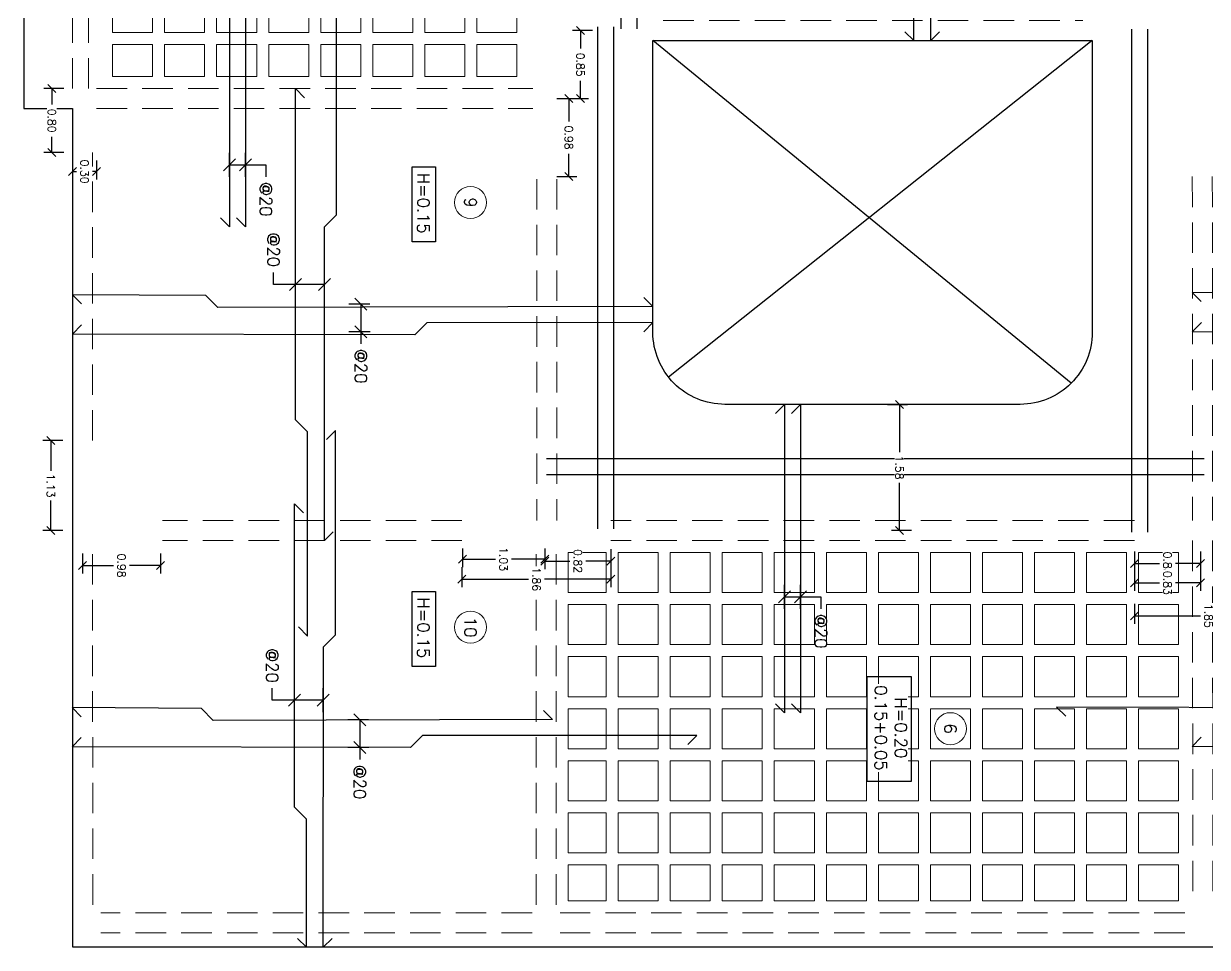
# Model space of a CAD drawing. Header units: metres. Extents: x -44 to 358, y -246 to 48.
# Drawn here: x 14.68 to 29.47, y -211.47 to -199.92 of the extents above; entities that cross this region are included whole.
import ezdxf
from ezdxf.enums import TextEntityAlignment as Align

# ---------------------------------------------------------------- set-up
doc = ezdxf.new("R2010")
doc.units = ezdxf.units.M
doc.header["$LTSCALE"] = 0.3
doc.header["$PDMODE"] = 3
doc.linetypes.add('HIDDEN', pattern=[9.525, 6.35, -3.175])
for name, color, linetype, lineweight in [('0-S-GRID-IDEN', 1, 'Continuous', 9), ('BOVEDILLA', 8, 'Continuous', 5), ('VIGAS', 1, 'HIDDEN', 15)]:
    doc.layers.add(name, color=color, linetype=linetype, lineweight=lineweight)
for name, color, linetype in [('ACERO', 5, 'Continuous'), ('BP', 3, 'Continuous'), ('DIMTEXTO', 4, 'Continuous')]:
    doc.layers.add(name, color=color, linetype=linetype)
doc.styles.add('SMPLEX', font='simplex.shx')
doc.dimstyles.new('DIM-50', dxfattribs={"dimscale": 0.5, "dimtxt": 0.2, "dimasz": 0.2, "dimexe": 0.2, "dimexo": 0.2, "dimgap": 0.1, "dimtad": 0, "dimtih": 1, "dimtoh": 1, "dimzin": 0, "dimdsep": 46, "dimtxsty": 'SMPLEX', "dimblk1": 'OBLIQUE', "dimblk2": 'OBLIQUE', "dimsah": 1, "dimcen": 0.2, "dimclrd": 4, "dimclre": 4, "dimclrt": 4, "dimadec": 0, "dimazin": 0, "dimtfac": 1, "dimtmove": 0, "dimatfit": 3, "dimldrblk": 'OPEN30', "dimfxl": 0.3, "dimfxlon": 1, "dimtfill": 1, "dimtolj": 1, "dimtzin": 0, "dimarcsym": 0})
doc.dimstyles.new('DIM-75', dxfattribs={"dimscale": 0.75, "dimtxt": 0.2, "dimasz": 0.2, "dimexe": 0.2, "dimexo": 0.2, "dimgap": 0.1, "dimtad": 0, "dimtih": 1, "dimtoh": 1, "dimzin": 0, "dimdsep": 46, "dimtxsty": 'SMPLEX', "dimblk1": 'OBLIQUE', "dimblk2": 'OBLIQUE', "dimsah": 1, "dimcen": 0.2, "dimclrd": 4, "dimclre": 4, "dimclrt": 4, "dimadec": 0, "dimazin": 0, "dimtfac": 1, "dimtmove": 0, "dimatfit": 3, "dimldrblk": 'OBLIQUE', "dimfxl": 0.2, "dimfxlon": 1, "dimtfill": 1, "dimtolj": 1, "dimtzin": 0, "dimarcsym": 0})

# ---------------------------------------------------------------- blocks, each defined once
blk = doc.blocks.new('_OBLIQUE')
at = {"color": 0, "linetype": 'ByBlock'}
blk.add_line((-0.5, -0.5), (0.5, 0.5), dxfattribs=at)
blk = doc.blocks.new('*D1383')
at = {"layer": 'DEFPOINTS', "color": 0, "transparency": 16777216}
for p in [(33.768, 9.993), (33.235, 9.793), (33.768, 9.793)]:
    blk.add_point(p, dxfattribs=at)
at = {"layer": 'DIMTEXTO', "color": 4, "lineweight": -2, "transparency": 16777216}
for p, q in [((33.235, 9.993), (33.235, 10.25)), ((33.235, 10.25), (33.385, 10.25)), ((33.385, 9.993), (33.085, 9.993)), ((33.235, 9.793), (33.235, 9.993)), ((33.385, 9.793), (33.085, 9.793))]:
    blk.add_line(p, q, dxfattribs=at)
at = {"layer": 'DIMTEXTO', "color": 4, "lineweight": -2, "transparency": 16777216, "xscale": 0.15, "yscale": 0.15, "zscale": 0.15}
for p, rotation in [((33.235, 9.993), 90), ((33.235, 9.793), 270)]:
    blk.add_blockref('_OBLIQUE', p, dxfattribs=dict(at, rotation=rotation))
at = {"layer": 'DIMTEXTO', "color": 4, "transparency": 16777216, "insert": (33.667, 10.25), "char_height": 0.15, "attachment_point": 5, "style": 'SMPLEX', "bg_fill": 3, "box_fill_scale": 1.1, "bg_fill_color": 256, "bg_fill_true_color": 13158600, "bg_fill_transparency": 0}
blk.add_mtext('\\A1;@20', dxfattribs=at)
blk = doc.blocks.new('*U1307')
at = {"layer": 'BOVEDILLA'}
blk.add_lwpolyline([(-0.25, -0.25), (0.25, -0.25), (0.25, 0.25), (-0.25, 0.25)], close=True, dxfattribs=at)
blk = doc.blocks.new('*U1308')
at = {"layer": 'BOVEDILLA', "color": 0, "linetype": 'ByBlock', "lineweight": -2, "transparency": 16777216}
for p in [(0, 0), (0.65, 0), (1.3, 0), (1.95, 0), (2.6, 0), (3.25, 0), (3.9, 0), (4.55, 0), (5.2, 0), (5.85, 0), (0, -0.65), (0.65, -0.65), (1.3, -0.65), (1.95, -0.65), (2.6, -0.65), (3.25, -0.65), (3.9, -0.65), (4.55, -0.65), (5.2, -0.65), (5.85, -0.65), (0, -1.3), (0.65, -1.3), (1.3, -1.3), (1.95, -1.3), (2.6, -1.3), (3.25, -1.3), (3.9, -1.3), (4.55, -1.3), (5.2, -1.3), (5.85, -1.3), (0, -1.95), (0.65, -1.95), (1.3, -1.95), (1.95, -1.95), (2.6, -1.95), (3.25, -1.95), (3.9, -1.95), (4.55, -1.95), (5.2, -1.95), (5.85, -1.95), (0, -2.6), (0.65, -2.6), (1.3, -2.6), (1.95, -2.6), (2.6, -2.6), (3.25, -2.6), (3.9, -2.6), (4.55, -2.6), (5.2, -2.6), (5.85, -2.6), (0, -3.25), (0.65, -3.25), (1.3, -3.25), (1.95, -3.25), (2.6, -3.25), (3.25, -3.25), (3.9, -3.25), (4.55, -3.25), (5.2, -3.25), (5.85, -3.25), (0, -3.9), (0.65, -3.9), (1.3, -3.9), (1.95, -3.9), (2.6, -3.9), (3.25, -3.9), (3.9, -3.9), (4.55, -3.9), (5.2, -3.9), (5.85, -3.9), (0, -4.55), (0.65, -4.55), (1.3, -4.55), (1.95, -4.55), (2.6, -4.55), (3.25, -4.55), (3.9, -4.55), (4.55, -4.55), (5.2, -4.55), (5.85, -4.55)]:
    blk.add_blockref('*U1307', p, dxfattribs=at)
blk = doc.blocks.new('*U1309')
at = {"layer": 'BOVEDILLA'}
blk.add_lwpolyline([(-0.2, 0.25), (0.2, 0.25), (0.2, -0.25), (-0.2, -0.25)], close=True, dxfattribs=at)
blk = doc.blocks.new('*U1310')
at = {"layer": 'ACERO', "color": 0, "linetype": 'ByBlock', "lineweight": -2, "transparency": 16777216}
for p in [(0, 0), (0, -0.65), (0, -1.3), (0, -1.95), (0, -2.6), (0, -3.25), (0, -3.9), (0, -4.55)]:
    blk.add_blockref('*U1309', p, dxfattribs=at)
blk = doc.blocks.new('*U1305')
at = {"layer": 'BOVEDILLA'}
blk.add_lwpolyline([(-0.25, -0.25), (0.25, -0.25), (0.25, 0.25), (-0.25, 0.25)], close=True, dxfattribs=at)
blk = doc.blocks.new('*U1306')
at = {"layer": 'BOVEDILLA', "color": 0, "linetype": 'ByBlock', "lineweight": -2, "transparency": 16777216}
for p in [(0, 0), (0.65, 0), (1.3, 0), (1.95, 0), (2.6, 0), (3.25, 0), (0, -0.65), (0.65, -0.65), (1.3, -0.65), (1.95, -0.65), (2.6, -0.65), (3.25, -0.65), (0, -1.3), (0.65, -1.3), (1.3, -1.3), (1.95, -1.3), (2.6, -1.3), (3.25, -1.3), (0, -1.95), (0.65, -1.95), (1.3, -1.95), (1.95, -1.95), (2.6, -1.95), (3.25, -1.95), (0, -2.6), (0.65, -2.6), (1.3, -2.6), (1.95, -2.6), (2.6, -2.6), (3.25, -2.6), (0, -3.25), (0.65, -3.25), (1.3, -3.25), (1.95, -3.25), (2.6, -3.25), (3.25, -3.25), (0, -3.9), (0.65, -3.9), (1.3, -3.9), (1.95, -3.9), (2.6, -3.9), (3.25, -3.9), (0, -4.55), (0.65, -4.55), (1.3, -4.55), (1.95, -4.55), (2.6, -4.55), (3.25, -4.55), (0, -5.2), (0.65, -5.2), (1.3, -5.2), (1.95, -5.2), (2.6, -5.2), (3.25, -5.2), (0, -5.85), (0.65, -5.85), (1.3, -5.85), (1.95, -5.85), (2.6, -5.85), (3.25, -5.85), (0, -6.5), (0.65, -6.5), (1.3, -6.5), (1.95, -6.5), (2.6, -6.5), (3.25, -6.5)]:
    blk.add_blockref('*U1305', p, dxfattribs=at)
blk = doc.blocks.new('*U1313')
at = {"layer": 'BOVEDILLA'}
blk.add_lwpolyline([(-0.225, 0.25), (0.225, 0.25), (0.225, -0.25), (-0.225, -0.25)], close=True, dxfattribs=at)
blk = doc.blocks.new('*U1314')
at = {"layer": 'BOVEDILLA', "color": 0, "linetype": 'ByBlock', "lineweight": -2, "transparency": 16777216}
for p in [(0, 0), (0, -0.65), (0, -1.3), (0, -1.95), (0, -2.6), (0, -3.25), (0, -3.9), (0, -4.55), (0, -5.2), (0, -5.85), (0, -6.5)]:
    blk.add_blockref('*U1313', p, dxfattribs=at)
blk = doc.blocks.new('*U1315')
at = {"layer": 'BOVEDILLA'}
blk.add_lwpolyline([(-0.25, 0.238), (0.25, 0.238), (0.25, -0.238), (-0.25, -0.238)], close=True, dxfattribs=at)
blk = doc.blocks.new('*U1316')
at = {"layer": 'BOVEDILLA', "color": 0, "linetype": 'ByBlock', "lineweight": -2, "transparency": 16777216}
for p in [(0, 0), (0.65, 0), (1.3, 0), (1.95, 0), (2.6, 0), (3.25, 0)]:
    blk.add_blockref('*U1315', p, dxfattribs=at)
blk = doc.blocks.new('*D1328')
at = {"layer": 'DEFPOINTS', "color": 0, "transparency": 16777216}
for p in [(28.368, 3.059), (27.835, 2.859), (28.368, 2.859)]:
    blk.add_point(p, dxfattribs=at)
at = {"layer": 'DIMTEXTO', "color": 4, "lineweight": -2, "transparency": 16777216}
for p, q in [((27.835, 3.059), (27.835, 3.316)), ((27.835, 3.316), (27.985, 3.316)), ((27.985, 3.059), (27.685, 3.059)), ((27.835, 2.859), (27.835, 3.059)), ((27.985, 2.859), (27.685, 2.859))]:
    blk.add_line(p, q, dxfattribs=at)
at = {"layer": 'DIMTEXTO', "color": 4, "lineweight": -2, "transparency": 16777216, "xscale": 0.15, "yscale": 0.15, "zscale": 0.15}
for p, rotation in [((27.835, 3.059), 90), ((27.835, 2.859), 270)]:
    blk.add_blockref('_OBLIQUE', p, dxfattribs=dict(at, rotation=rotation))
at = {"layer": 'DIMTEXTO', "color": 4, "transparency": 16777216, "insert": (28.267, 3.316), "char_height": 0.15, "attachment_point": 5, "style": 'SMPLEX', "bg_fill": 3, "box_fill_scale": 1.1, "bg_fill_color": 256, "bg_fill_true_color": 13158600, "bg_fill_transparency": 0}
blk.add_mtext('\\A1;@20', dxfattribs=at)
blk = doc.blocks.new('*D1339')
at = {"layer": 'DEFPOINTS', "color": 0, "transparency": 16777216}
for p in [(35.959, 4.032), (34.528, 3.671), (35.959, 3.671)]:
    blk.add_point(p, dxfattribs=at)
at = {"layer": 'DIMTEXTO', "color": 4, "lineweight": -2, "transparency": 16777216}
for p, q in [((34.678, 4.032), (34.378, 4.032)), ((34.528, 4.032), (34.528, 3.671)), ((34.678, 3.671), (34.378, 3.671)), ((34.528, 3.671), (34.528, 3.394)), ((34.528, 3.394), (34.378, 3.394))]:
    blk.add_line(p, q, dxfattribs=at)
at = {"layer": 'DIMTEXTO', "color": 4, "lineweight": -2, "transparency": 16777216, "xscale": 0.15, "yscale": 0.15, "zscale": 0.15}
for p, rotation in [((34.528, 4.032), 90), ((34.528, 3.671), 270)]:
    blk.add_blockref('_OBLIQUE', p, dxfattribs=dict(at, rotation=rotation))
at = {"layer": 'DIMTEXTO', "color": 4, "transparency": 16777216, "insert": (34.095, 3.394), "char_height": 0.15, "attachment_point": 5, "style": 'SMPLEX', "bg_fill": 3, "box_fill_scale": 1.1, "bg_fill_color": 256, "bg_fill_true_color": 13158600, "bg_fill_transparency": 0}
blk.add_mtext('\\A1;@20', dxfattribs=at)
blk = doc.blocks.new('*D1340')
at = {"layer": 'DEFPOINTS', "color": 0, "transparency": 16777216}
for p in [(34.774, 4.748), (35.119, 4.753), (34.774, 4.487)]:
    blk.add_point(p, dxfattribs=at)
at = {"layer": 'DIMTEXTO', "color": 4, "lineweight": -2, "transparency": 16777216}
for p, q in [((34.774, 4.598), (34.774, 4.337)), ((35.119, 4.603), (35.119, 4.337)), ((34.774, 4.487), (35.119, 4.487)), ((35.119, 4.487), (35.269, 4.487))]:
    blk.add_line(p, q, dxfattribs=at)
at = {"layer": 'DIMTEXTO', "color": 4, "lineweight": -2, "transparency": 16777216, "xscale": 0.15, "yscale": 0.15, "zscale": 0.15, "rotation": 180}
blk.add_blockref('_OBLIQUE', (34.774, 4.487), dxfattribs=at)
at = {"layer": 'DIMTEXTO', "color": 4, "lineweight": -2, "transparency": 16777216, "xscale": 0.15, "yscale": 0.15, "zscale": 0.15}
blk.add_blockref('_OBLIQUE', (35.119, 4.487), dxfattribs=at)
at = {"layer": 'DIMTEXTO', "color": 4, "transparency": 16777216, "insert": (35.551, 4.487), "char_height": 0.15, "attachment_point": 5, "style": 'SMPLEX', "bg_fill": 3, "box_fill_scale": 1.1, "bg_fill_color": 256, "bg_fill_true_color": 13158600, "bg_fill_transparency": 0}
blk.add_mtext('\\A1;@20', dxfattribs=at)
blk = doc.blocks.new('*D1341')
at = {"layer": 'DEFPOINTS', "color": 0, "transparency": 16777216}
for p in [(30.762, 4.048), (29.33, 3.687), (30.762, 3.687)]:
    blk.add_point(p, dxfattribs=at)
at = {"layer": 'DIMTEXTO', "color": 4, "lineweight": -2, "transparency": 16777216}
for p, q in [((29.48, 4.048), (29.18, 4.048)), ((29.33, 4.048), (29.33, 3.687)), ((29.48, 3.687), (29.18, 3.687)), ((29.33, 3.687), (29.33, 3.41)), ((29.33, 3.41), (29.18, 3.41))]:
    blk.add_line(p, q, dxfattribs=at)
at = {"layer": 'DIMTEXTO', "color": 4, "lineweight": -2, "transparency": 16777216, "xscale": 0.15, "yscale": 0.15, "zscale": 0.15}
for p, rotation in [((29.33, 4.048), 90), ((29.33, 3.687), 270)]:
    blk.add_blockref('_OBLIQUE', p, dxfattribs=dict(at, rotation=rotation))
at = {"layer": 'DIMTEXTO', "color": 4, "transparency": 16777216, "insert": (28.898, 3.41), "char_height": 0.15, "attachment_point": 5, "style": 'SMPLEX', "bg_fill": 3, "box_fill_scale": 1.1, "bg_fill_color": 256, "bg_fill_true_color": 13158600, "bg_fill_transparency": 0}
blk.add_mtext('\\A1;@20', dxfattribs=at)
blk = doc.blocks.new('*D1342')
at = {"layer": 'DEFPOINTS', "color": 0, "transparency": 16777216}
for p in [(29.577, 4.764), (29.922, 4.768), (29.577, 4.503)]:
    blk.add_point(p, dxfattribs=at)
at = {"layer": 'DIMTEXTO', "color": 4, "lineweight": -2, "transparency": 16777216}
for p, q in [((29.577, 4.614), (29.577, 4.353)), ((29.922, 4.618), (29.922, 4.353)), ((29.577, 4.503), (29.922, 4.503)), ((29.922, 4.503), (30.072, 4.503))]:
    blk.add_line(p, q, dxfattribs=at)
at = {"layer": 'DIMTEXTO', "color": 4, "lineweight": -2, "transparency": 16777216, "xscale": 0.15, "yscale": 0.15, "zscale": 0.15, "rotation": 180}
blk.add_blockref('_OBLIQUE', (29.577, 4.503), dxfattribs=at)
at = {"layer": 'DIMTEXTO', "color": 4, "lineweight": -2, "transparency": 16777216, "xscale": 0.15, "yscale": 0.15, "zscale": 0.15}
blk.add_blockref('_OBLIQUE', (29.922, 4.503), dxfattribs=at)
at = {"layer": 'DIMTEXTO', "color": 4, "transparency": 16777216, "insert": (30.354, 4.503), "char_height": 0.15, "attachment_point": 5, "style": 'SMPLEX', "bg_fill": 3, "box_fill_scale": 1.1, "bg_fill_color": 256, "bg_fill_true_color": 13158600, "bg_fill_transparency": 0}
blk.add_mtext('\\A1;@20', dxfattribs=at)
blk = doc.blocks.new('*D1353')
at = {"layer": 'DEFPOINTS', "color": 0, "ltscale": 0.2, "transparency": 16777216}
for p in [(27.984, 15.589), (27.984, 14.889), (26.159, 13.509)]:
    blk.add_point(p, dxfattribs=at)
at = {"layer": 'DIMTEXTO', "color": 4, "lineweight": -2, "ltscale": 0.2, "transparency": 16777216}
for p, q in [((26.159, 15.439), (26.159, 15.689)), ((27.984, 15.439), (27.984, 15.689)), ((26.159, 15.589), (26.879, 15.589)), ((27.984, 15.589), (27.264, 15.589))]:
    blk.add_line(p, q, dxfattribs=at)
at = {"layer": 'DIMTEXTO', "color": 4, "lineweight": -2, "ltscale": 0.2, "transparency": 16777216, "xscale": 0.1, "yscale": 0.1, "zscale": 0.1, "rotation": 180}
blk.add_blockref('_OBLIQUE', (26.159, 15.589), dxfattribs=at)
at = {"layer": 'DIMTEXTO', "color": 4, "lineweight": -2, "ltscale": 0.2, "transparency": 16777216, "xscale": 0.1, "yscale": 0.1, "zscale": 0.1}
blk.add_blockref('_OBLIQUE', (27.984, 15.589), dxfattribs=at)
at = {"layer": 'DIMTEXTO', "color": 4, "ltscale": 0.2, "transparency": 16777216, "insert": (27.072, 15.589), "char_height": 0.1, "attachment_point": 5, "style": 'SMPLEX', "bg_fill": 3, "box_fill_scale": 1.1, "bg_fill_color": 256, "bg_fill_true_color": 13158600, "bg_fill_transparency": 0}
blk.add_mtext('\\A1;1.83', dxfattribs=at)
blk = doc.blocks.new('_Open30')
at = {"color": 0, "lineweight": -2}
for p, q in [((-1, 0.27), (0, 0)), ((0, 0), (-1, -0.27)), ((0, 0), (-1, 0))]:
    blk.add_line(p, q, dxfattribs=at)
blk = doc.blocks.new('*D1393')
at = {"layer": 'DEFPOINTS', "color": 0, "ltscale": 0.2, "transparency": 16777216}
for p in [(1.34, 14.993), (32.534, 14.165), (32.821, 14.165)]:
    blk.add_point(p, dxfattribs=at)
at = {"layer": 'DIMTEXTO', "color": 4, "lineweight": -2, "ltscale": 0.2, "transparency": 16777216}
for p, q in [((32.671, 14.993), (32.921, 14.993)), ((32.821, 14.993), (32.821, 14.679)), ((32.821, 14.165), (32.821, 14.479)), ((32.671, 14.165), (32.921, 14.165))]:
    blk.add_line(p, q, dxfattribs=at)
at = {"layer": 'DIMTEXTO', "color": 4, "lineweight": -2, "ltscale": 0.2, "transparency": 16777216, "xscale": 0.1, "yscale": 0.1, "zscale": 0.1}
for p, rotation in [((32.821, 14.993), 90), ((32.821, 14.165), 270)]:
    blk.add_blockref('_OBLIQUE', p, dxfattribs=dict(at, rotation=rotation))
at = {"layer": 'DIMTEXTO', "color": 4, "ltscale": 0.2, "transparency": 16777216, "insert": (32.821, 14.579), "char_height": 0.1, "attachment_point": 5, "style": 'SMPLEX', "bg_fill": 3, "box_fill_scale": 1.1, "bg_fill_color": 256, "bg_fill_true_color": 13158600, "bg_fill_transparency": 0}
blk.add_mtext('\\A1;0.83', dxfattribs=at)
blk = doc.blocks.new('*D1355')
at = {"layer": 'DEFPOINTS', "color": 0, "ltscale": 0.2, "transparency": 16777216}
for p in [(32.703, 14.993), (32.534, 14.165), (33.062, 14.165)]:
    blk.add_point(p, dxfattribs=at)
at = {"layer": 'DIMTEXTO', "color": 4, "lineweight": -2, "ltscale": 0.2, "transparency": 16777216}
for p, q in [((32.912, 14.993), (33.162, 14.993)), ((33.062, 14.993), (33.062, 14.679)), ((33.062, 14.165), (33.062, 14.479)), ((32.912, 14.165), (33.162, 14.165))]:
    blk.add_line(p, q, dxfattribs=at)
at = {"layer": 'DIMTEXTO', "color": 4, "lineweight": -2, "ltscale": 0.2, "transparency": 16777216, "xscale": 0.1, "yscale": 0.1, "zscale": 0.1}
for p, rotation in [((33.062, 14.993), 90), ((33.062, 14.165), 270)]:
    blk.add_blockref('_OBLIQUE', p, dxfattribs=dict(at, rotation=rotation))
at = {"layer": 'DIMTEXTO', "color": 4, "ltscale": 0.2, "transparency": 16777216, "insert": (33.062, 14.579), "char_height": 0.1, "attachment_point": 5, "style": 'SMPLEX', "bg_fill": 3, "box_fill_scale": 1.1, "bg_fill_color": 256, "bg_fill_true_color": 13158600, "bg_fill_transparency": 0}
blk.add_mtext('\\A1;0.83', dxfattribs=at)
blk = doc.blocks.new('*D1356')
at = {"layer": 'DEFPOINTS', "color": 0, "ltscale": 0.2, "transparency": 16777216}
for p in [(32.534, 16.019), (33.473, 16.019), (32.534, 14.165)]:
    blk.add_point(p, dxfattribs=at)
at = {"layer": 'DIMTEXTO', "color": 4, "lineweight": -2, "ltscale": 0.2, "transparency": 16777216}
for p, q in [((33.323, 16.019), (33.573, 16.019)), ((33.473, 16.019), (33.473, 15.192)), ((33.473, 14.165), (33.473, 14.992)), ((33.323, 14.165), (33.573, 14.165))]:
    blk.add_line(p, q, dxfattribs=at)
at = {"layer": 'DIMTEXTO', "color": 4, "lineweight": -2, "ltscale": 0.2, "transparency": 16777216, "xscale": 0.1, "yscale": 0.1, "zscale": 0.1}
for p, rotation in [((33.473, 16.019), 89.99999999999999), ((33.473, 14.165), 270)]:
    blk.add_blockref('_OBLIQUE', p, dxfattribs=dict(at, rotation=rotation))
at = {"layer": 'DIMTEXTO', "color": 4, "ltscale": 0.2, "transparency": 16777216, "insert": (33.473, 15.092), "char_height": 0.1, "attachment_point": 5, "style": 'SMPLEX', "bg_fill": 3, "box_fill_scale": 1.1, "bg_fill_color": 256, "bg_fill_true_color": 13158600, "bg_fill_transparency": 0}
blk.add_mtext('\\A1;1.85', dxfattribs=at)
blk = doc.blocks.new('*D1395')
at = {"layer": 'DEFPOINTS', "color": 0, "ltscale": 0.2, "transparency": 16777216}
for p in [(32.534, 7.625), (33.015, 7.625), (32.534, 5.765)]:
    blk.add_point(p, dxfattribs=at)
at = {"layer": 'DIMTEXTO', "color": 4, "lineweight": -2, "ltscale": 0.2, "transparency": 16777216}
for p, q in [((32.865, 7.625), (33.115, 7.625)), ((33.015, 7.625), (33.015, 6.795)), ((33.015, 5.765), (33.015, 6.595)), ((32.865, 5.765), (33.115, 5.765))]:
    blk.add_line(p, q, dxfattribs=at)
at = {"layer": 'DIMTEXTO', "color": 4, "lineweight": -2, "ltscale": 0.2, "transparency": 16777216, "xscale": 0.1, "yscale": 0.1, "zscale": 0.1}
for p, rotation in [((33.015, 7.625), 89.99999999999999), ((33.015, 5.765), 270)]:
    blk.add_blockref('_OBLIQUE', p, dxfattribs=dict(at, rotation=rotation))
at = {"layer": 'DIMTEXTO', "color": 4, "ltscale": 0.2, "transparency": 16777216, "insert": (33.015, 6.695), "char_height": 0.1, "attachment_point": 5, "style": 'SMPLEX', "bg_fill": 3, "box_fill_scale": 1.1, "bg_fill_color": 256, "bg_fill_true_color": 13158600, "bg_fill_transparency": 0}
blk.add_mtext('\\A1;1.86', dxfattribs=at)
blk = doc.blocks.new('*D1359')
at = {"layer": 'DEFPOINTS', "color": 0, "ltscale": 0.2, "transparency": 16777216}
for p in [(32.534, 7.625), (32.534, 6.8), (32.789, 6.8)]:
    blk.add_point(p, dxfattribs=at)
at = {"layer": 'DIMTEXTO', "color": 4, "lineweight": -2, "ltscale": 0.2, "transparency": 16777216}
for p, q in [((32.639, 7.625), (32.889, 7.625)), ((32.789, 7.625), (32.789, 7.312)), ((32.789, 6.8), (32.789, 7.112)), ((32.639, 6.8), (32.889, 6.8))]:
    blk.add_line(p, q, dxfattribs=at)
at = {"layer": 'DIMTEXTO', "color": 4, "lineweight": -2, "ltscale": 0.2, "transparency": 16777216, "xscale": 0.1, "yscale": 0.1, "zscale": 0.1}
for p, rotation in [((32.789, 7.625), 90), ((32.789, 6.8), 270)]:
    blk.add_blockref('_OBLIQUE', p, dxfattribs=dict(at, rotation=rotation))
at = {"layer": 'DIMTEXTO', "color": 4, "ltscale": 0.2, "transparency": 16777216, "insert": (32.789, 7.212), "char_height": 0.1, "attachment_point": 5, "style": 'SMPLEX', "bg_fill": 3, "box_fill_scale": 1.1, "bg_fill_color": 256, "bg_fill_true_color": 13158600, "bg_fill_transparency": 0}
blk.add_mtext('\\A1;0.82', dxfattribs=at)
blk = doc.blocks.new('*D1360')
at = {"layer": 'DEFPOINTS', "color": 0, "ltscale": 0.2, "transparency": 16777216}
for p in [(32.534, 6.8), (32.534, 5.77), (32.764, 5.77)]:
    blk.add_point(p, dxfattribs=at)
at = {"layer": 'DIMTEXTO', "color": 4, "lineweight": -2, "ltscale": 0.2, "transparency": 16777216}
for p, q in [((32.634, 6.8), (32.864, 6.8)), ((32.764, 6.8), (32.764, 6.385)), ((32.764, 5.77), (32.764, 6.185)), ((32.634, 5.77), (32.864, 5.77))]:
    blk.add_line(p, q, dxfattribs=at)
at = {"layer": 'DIMTEXTO', "color": 4, "lineweight": -2, "ltscale": 0.2, "transparency": 16777216, "xscale": 0.1, "yscale": 0.1, "zscale": 0.1}
for p, rotation in [((32.764, 6.8), 90), ((32.764, 5.77), 270)]:
    blk.add_blockref('_OBLIQUE', p, dxfattribs=dict(at, rotation=rotation))
at = {"layer": 'DIMTEXTO', "color": 4, "ltscale": 0.2, "transparency": 16777216, "insert": (32.764, 6.285), "char_height": 0.1, "attachment_point": 5, "style": 'SMPLEX', "bg_fill": 3, "box_fill_scale": 1.1, "bg_fill_color": 256, "bg_fill_true_color": 13158600, "bg_fill_transparency": 0}
blk.add_mtext('\\A1;1.03', dxfattribs=at)
blk = doc.blocks.new('*D1361')
at = {"layer": 'DEFPOINTS', "color": 0, "ltscale": 0.2, "transparency": 16777216}
for p in [(32.534, 2), (32.846, 2), (32.534, 1.025)]:
    blk.add_point(p, dxfattribs=at)
at = {"layer": 'DIMTEXTO', "color": 4, "lineweight": -2, "ltscale": 0.2, "transparency": 16777216}
for p, q in [((32.696, 2), (32.946, 2)), ((32.846, 2), (32.846, 1.612)), ((32.846, 1.025), (32.846, 1.412)), ((32.696, 1.025), (32.946, 1.025))]:
    blk.add_line(p, q, dxfattribs=at)
at = {"layer": 'DIMTEXTO', "color": 4, "lineweight": -2, "ltscale": 0.2, "transparency": 16777216, "xscale": 0.1, "yscale": 0.1, "zscale": 0.1}
for p, rotation in [((32.846, 2), 89.99999999999999), ((32.846, 1.025), 270)]:
    blk.add_blockref('_OBLIQUE', p, dxfattribs=dict(at, rotation=rotation))
at = {"layer": 'DIMTEXTO', "color": 4, "ltscale": 0.2, "transparency": 16777216, "insert": (32.846, 1.512), "char_height": 0.1, "attachment_point": 5, "style": 'SMPLEX', "bg_fill": 3, "box_fill_scale": 1.1, "bg_fill_color": 256, "bg_fill_true_color": 13158600, "bg_fill_transparency": 0}
blk.add_mtext('\\A1;0.98', dxfattribs=at)
blk = doc.blocks.new('*D1362')
at = {"layer": 'DEFPOINTS', "color": 0, "ltscale": 0.2, "transparency": 16777216}
for p in [(32.409, 2), (31.284, 1.025), (31.284, 0.627)]:
    blk.add_point(p, dxfattribs=at)
at = {"layer": 'DIMTEXTO', "color": 4, "lineweight": -2, "ltscale": 0.2, "transparency": 16777216}
for p, q in [((31.284, 0.777), (31.284, 0.527)), ((32.409, 0.777), (32.409, 0.527)), ((31.284, 0.627), (31.663, 0.627)), ((32.409, 0.627), (32.03, 0.627))]:
    blk.add_line(p, q, dxfattribs=at)
at = {"layer": 'DIMTEXTO', "color": 4, "lineweight": -2, "ltscale": 0.2, "transparency": 16777216, "xscale": 0.1, "yscale": 0.1, "zscale": 0.1, "rotation": 180}
blk.add_blockref('_OBLIQUE', (31.284, 0.627), dxfattribs=at)
at = {"layer": 'DIMTEXTO', "color": 4, "lineweight": -2, "ltscale": 0.2, "transparency": 16777216, "xscale": 0.1, "yscale": 0.1, "zscale": 0.1}
blk.add_blockref('_OBLIQUE', (32.409, 0.627), dxfattribs=at)
at = {"layer": 'DIMTEXTO', "color": 4, "ltscale": 0.2, "transparency": 16777216, "insert": (31.846, 0.627), "char_height": 0.1, "attachment_point": 5, "style": 'SMPLEX', "bg_fill": 3, "box_fill_scale": 1.1, "bg_fill_color": 256, "bg_fill_true_color": 13158600, "bg_fill_transparency": 0}
blk.add_mtext('\\A1;1.13', dxfattribs=at)
blk = doc.blocks.new('*D1364')
at = {"layer": 'DEFPOINTS', "color": 0, "ltscale": 0.2, "transparency": 16777216}
for p in [(26.884, 0.9), (27.684, 0.9), (27.684, 0.641)]:
    blk.add_point(p, dxfattribs=at)
at = {"layer": 'DIMTEXTO', "color": 4, "lineweight": -2, "ltscale": 0.2, "transparency": 16777216}
for p, q in [((26.884, 0.791), (26.884, 0.541)), ((27.684, 0.791), (27.684, 0.541)), ((26.884, 0.641), (27.082, 0.641)), ((27.684, 0.641), (27.486, 0.641))]:
    blk.add_line(p, q, dxfattribs=at)
at = {"layer": 'DIMTEXTO', "color": 4, "lineweight": -2, "ltscale": 0.2, "transparency": 16777216, "xscale": 0.1, "yscale": 0.1, "zscale": 0.1, "rotation": 180}
blk.add_blockref('_OBLIQUE', (26.884, 0.641), dxfattribs=at)
at = {"layer": 'DIMTEXTO', "color": 4, "lineweight": -2, "ltscale": 0.2, "transparency": 16777216, "xscale": 0.1, "yscale": 0.1, "zscale": 0.1}
blk.add_blockref('_OBLIQUE', (27.684, 0.641), dxfattribs=at)
at = {"layer": 'DIMTEXTO', "color": 4, "ltscale": 0.2, "transparency": 16777216, "insert": (27.284, 0.641), "char_height": 0.1, "attachment_point": 5, "style": 'SMPLEX', "bg_fill": 3, "box_fill_scale": 1.1, "bg_fill_color": 256, "bg_fill_true_color": 13158600, "bg_fill_transparency": 0}
blk.add_mtext('\\A1;0.80', dxfattribs=at)
blk = doc.blocks.new('*D1365')
at = {"layer": 'DEFPOINTS', "color": 0, "ltscale": 0.2, "transparency": 16777216}
for p in [(27.684, 1.2), (27.921, 1.2), (27.684, 0.9)]:
    blk.add_point(p, dxfattribs=at)
at = {"layer": 'DIMTEXTO', "color": 4, "lineweight": -2, "ltscale": 0.2, "transparency": 16777216}
for p, q in [((27.784, 1.2), (28.021, 1.2)), ((27.921, 1.2), (27.921, 1.15)), ((27.784, 0.9), (28.021, 0.9)), ((27.921, 0.9), (27.921, 0.95))]:
    blk.add_line(p, q, dxfattribs=at)
at = {"layer": 'DIMTEXTO', "color": 4, "lineweight": -2, "ltscale": 0.2, "transparency": 16777216, "xscale": 0.1, "yscale": 0.1, "zscale": 0.1}
for p, rotation in [((27.921, 1.2), 89.99999999999999), ((27.921, 0.9), 270)]:
    blk.add_blockref('_OBLIQUE', p, dxfattribs=dict(at, rotation=rotation))
at = {"layer": 'DIMTEXTO', "color": 4, "ltscale": 0.2, "transparency": 16777216, "insert": (27.921, 1.05), "char_height": 0.1, "attachment_point": 5, "style": 'SMPLEX', "bg_fill": 3, "box_fill_scale": 1.1, "bg_fill_color": 256, "bg_fill_true_color": 13158600, "bg_fill_transparency": 0}
blk.add_mtext('\\A1;0.30', dxfattribs=at)
blk = doc.blocks.new('*D1367')
at = {"layer": 'DEFPOINTS', "color": 0, "ltscale": 0.2, "transparency": 16777216}
for p in [(27.984, 7.099), (27.009, 6.775), (27.984, 6.8)]:
    blk.add_point(p, dxfattribs=at)
at = {"layer": 'DIMTEXTO', "color": 4, "lineweight": -2, "ltscale": 0.2, "transparency": 16777216}
for p, q in [((27.009, 6.949), (27.009, 7.199)), ((27.009, 7.099), (27.294, 7.099)), ((27.984, 7.099), (27.699, 7.099)), ((27.984, 6.949), (27.984, 7.199))]:
    blk.add_line(p, q, dxfattribs=at)
at = {"layer": 'DIMTEXTO', "color": 4, "lineweight": -2, "ltscale": 0.2, "transparency": 16777216, "xscale": 0.1, "yscale": 0.1, "zscale": 0.1, "rotation": 180}
blk.add_blockref('_OBLIQUE', (27.009, 7.099), dxfattribs=at)
at = {"layer": 'DIMTEXTO', "color": 4, "lineweight": -2, "ltscale": 0.2, "transparency": 16777216, "xscale": 0.1, "yscale": 0.1, "zscale": 0.1}
blk.add_blockref('_OBLIQUE', (27.984, 7.099), dxfattribs=at)
at = {"layer": 'DIMTEXTO', "color": 4, "ltscale": 0.2, "transparency": 16777216, "insert": (27.496, 7.099), "char_height": 0.1, "attachment_point": 5, "style": 'SMPLEX', "bg_fill": 3, "box_fill_scale": 1.1, "bg_fill_color": 256, "bg_fill_true_color": 13158600, "bg_fill_transparency": 0}
blk.add_mtext('\\A1;0.98', dxfattribs=at)
blk = doc.blocks.new('*D1368')
at = {"layer": 'DEFPOINTS', "color": 0, "ltscale": 0.2, "transparency": 16777216}
for p in [(26.159, 8.25), (26.159, 7.244), (27.009, 6.8)]:
    blk.add_point(p, dxfattribs=at)
at = {"layer": 'DIMTEXTO', "color": 4, "lineweight": -2, "ltscale": 0.2, "transparency": 16777216}
for p, q in [((26.159, 7.394), (26.159, 7.144)), ((27.009, 7.094), (27.009, 7.344)), ((26.159, 7.244), (26.382, 7.244)), ((27.009, 7.244), (26.786, 7.244))]:
    blk.add_line(p, q, dxfattribs=at)
at = {"layer": 'DIMTEXTO', "color": 4, "lineweight": -2, "ltscale": 0.2, "transparency": 16777216, "xscale": 0.1, "yscale": 0.1, "zscale": 0.1, "rotation": 180}
blk.add_blockref('_OBLIQUE', (26.159, 7.244), dxfattribs=at)
at = {"layer": 'DIMTEXTO', "color": 4, "lineweight": -2, "ltscale": 0.2, "transparency": 16777216, "xscale": 0.1, "yscale": 0.1, "zscale": 0.1}
blk.add_blockref('_OBLIQUE', (27.009, 7.244), dxfattribs=at)
at = {"layer": 'DIMTEXTO', "color": 4, "ltscale": 0.2, "transparency": 16777216, "insert": (26.584, 7.244), "char_height": 0.1, "attachment_point": 5, "style": 'SMPLEX', "bg_fill": 3, "box_fill_scale": 1.1, "bg_fill_color": 256, "bg_fill_true_color": 13158600, "bg_fill_transparency": 0}
blk.add_mtext('\\A1;0.85', dxfattribs=at)
blk = doc.blocks.new('*D1370')
at = {"layer": 'DEFPOINTS', "color": 0, "ltscale": 0.2, "transparency": 16777216}
for p in [(32.409, 22.343), (30.83, 11.229), (30.83, 10.634)]:
    blk.add_point(p, dxfattribs=at)
at = {"layer": 'DIMTEXTO', "color": 4, "lineweight": -2, "ltscale": 0.2, "transparency": 16777216}
for p, q in [((30.83, 11.079), (30.83, 11.329)), ((32.409, 11.379), (32.409, 11.129)), ((30.83, 11.229), (31.427, 11.229)), ((32.409, 11.229), (31.813, 11.229))]:
    blk.add_line(p, q, dxfattribs=at)
at = {"layer": 'DIMTEXTO', "color": 4, "lineweight": -2, "ltscale": 0.2, "transparency": 16777216, "xscale": 0.1, "yscale": 0.1, "zscale": 0.1, "rotation": 180}
blk.add_blockref('_OBLIQUE', (30.83, 11.229), dxfattribs=at)
at = {"layer": 'DIMTEXTO', "color": 4, "lineweight": -2, "ltscale": 0.2, "transparency": 16777216, "xscale": 0.1, "yscale": 0.1, "zscale": 0.1}
blk.add_blockref('_OBLIQUE', (32.409, 11.229), dxfattribs=at)
at = {"layer": 'DIMTEXTO', "color": 4, "ltscale": 0.2, "transparency": 16777216, "insert": (31.62, 11.229), "char_height": 0.1, "attachment_point": 5, "style": 'SMPLEX', "bg_fill": 3, "box_fill_scale": 1.1, "bg_fill_color": 256, "bg_fill_true_color": 13158600, "bg_fill_transparency": 0}
blk.add_mtext('\\A1;1.58', dxfattribs=at)
blk = doc.blocks.new('A$C1d16c170')
at = {"layer": '0-S-GRID-IDEN'}
for centre in [(34.884, 11.867), (28.307, 5.872), (33.615, 5.872)]:
    blk.add_circle(centre, 0.2, dxfattribs=at)
at = {"layer": 'ACERO', "ltscale": 0.2}
for p, q in [((31.508, 6.819), (31.508, 15.039)), ((31.708, 6.819), (31.708, 15.039)), ((32.426, 14.334), (26.141, 14.334)), ((32.426, 14.134), (26.141, 14.134)), ((26.138, 7.955), (13.976, 7.955)), ((26.138, 7.755), (13.976, 7.755)), ((26.111, 7.659), (32.387, 7.659)), ((26.111, 7.459), (32.387, 7.459))]:
    blk.add_line(p, q, dxfattribs=at)
at = {"layer": 'ACERO'}
for points in [[(29.468, 20.777), (29.581, 20.889), (29.592, 16.652), (29.441, 16.502), (29.433, 14.889), (29.545, 15.001)], [(29.893, 20.776), (29.781, 20.889), (29.782, 19.264), (29.932, 19.114), (29.924, 14.889), (29.808, 15.002)], [(34.65, 20.776), (34.763, 20.888), (34.774, 16.651), (34.623, 16.501), (34.615, 13.194), (34.727, 13.307)], [(35.075, 20.775), (34.963, 20.888), (34.964, 19.263), (35.114, 19.113), (35.106, 14.888), (34.99, 15.001)], [(26.172, 11.731), (26.284, 11.621), (23.826, 11.623), (23.676, 11.773), (22.609, 11.773), (22.721, 11.66)], [(26.172, 11.298), (26.284, 11.41), (25.251, 11.41), (25.101, 11.26), (22.609, 11.26), (22.721, 11.373)], [(30.943, 9.881), (30.83, 9.993), (34.686, 9.993), (34.573, 9.881)], [(30.943, 9.681), (30.83, 9.793), (34.686, 9.793), (34.573, 9.681)], [(35.082, 8.588), (34.97, 8.701), (34.971, 5.271), (35.121, 5.12), (35.113, 0.896), (34.996, 1.009)], [(29.496, 8.038), (29.609, 8.15), (29.62, 2.713), (29.469, 2.563), (29.461, 0.9), (29.573, 1.012)], [(29.922, 8.037), (29.809, 8.15), (29.811, 5.325), (29.96, 5.175), (29.952, 0.9), (29.836, 1.013)], [(34.656, 6.784), (34.769, 6.896), (34.78, 2.658), (34.63, 2.509), (34.621, 0.896), (34.734, 1.008)], [(32.422, 4.157), (32.534, 4.047), (28.61, 4.049), (28.46, 4.199), (24.884, 4.199), (24.997, 4.087)], [(37.505, 4.142), (37.617, 4.031), (33.861, 4.034), (33.711, 4.184), (31.156, 4.183), (31.269, 4.071)], [(33.613, 3.724), (33.726, 3.837), (31.174, 3.837), (31.024, 3.687), (26.884, 3.687), (26.997, 3.799)], [(37.505, 3.709), (37.617, 3.821), (36.016, 3.821), (35.866, 3.671), (32.073, 3.671), (32.185, 3.783)], [(25.154, 2.947), (25.042, 3.059), (28.61, 3.059), (28.497, 2.947)], [(25.154, 2.747), (25.042, 2.859), (28.61, 2.859), (28.497, 2.747)]]:
    blk.add_lwpolyline(points, dxfattribs=at)
at = {"layer": 'BOVEDILLA'}
blk.add_lwpolyline([(36.584, 7.567), (37.034, 7.567), (37.034, 7.09), (36.584, 7.09)], close=True, dxfattribs=at)
at = {"layer": 'BP', "color": 8, "ltscale": 0.2}
for p, q in [((26.284, 13.639), (30.49, 8.345)), ((30.567, 13.375), (26.284, 8.15))]:
    blk.add_line(p, q, dxfattribs=at)
at = {"layer": 'BP', "ltscale": 0.2}
blk.add_lwpolyline([(32.464, 20.889), (11.584, 20.889), (11.584, 14.889), (22.609, 14.889), (22.609, 9.095), (13.887, 9.095), (13.884, 6.7), (19.484, 6.7), (19.484, 0.9), (24.784, 0.9), (24.784, 0.289), (27.134, 0.289), (27.134, 0.9), (37.611, 0.9), (37.611, 20.966), (32.464, 20.966), (32.464, 20.889)], dxfattribs=at)
blk.add_lwpolyline([(26.28, 13.639), (29.93, 13.639, -0.414214), (30.83, 12.739), (30.83, 9.05, -0.414214), (29.93, 8.15), (26.28, 8.15), (26.28, 13.639)], format="xyb", dxfattribs=at)
at = {"layer": 'DIMTEXTO', "color": 4}
blk.add_lwpolyline([(34.23, 11.376), (35.545, 11.376), (35.545, 10.829), (34.23, 10.829)], close=True, dxfattribs=at)
at = {"layer": 'VIGAS', "ltscale": 0.2}
for p, q in [((27.984, 15.139), (32.284, 15.142)), ((32.534, 15.142), (37.084, 15.145)), ((27.984, 14.889), (32.284, 14.892)), ((32.534, 14.892), (37.084, 14.895)), ((37.184, 14.795), (37.184, 6.99)), ((37.434, 14.795), (37.434, 6.99)), ((32.284, 14.165), (32.284, 7.625)), ((32.534, 14.165), (32.534, 7.625)), ((26.034, 8.28), (26.034, 13.52)), ((26.284, 8.28), (26.284, 13.52)), ((28.014, 6.95), (32.284, 6.95)), ((37.084, 6.94), (32.534, 6.94)), ((28.014, 6.7), (32.284, 6.7)), ((37.084, 6.69), (32.534, 6.69)), ((26.884, 1.2), (26.884, 6.65)), ((27.134, 1.2), (27.134, 6.65)), ((37.184, 6.64), (37.184, 1.252)), ((37.434, 6.64), (37.434, 1.252)), ((32.284, 5.765), (32.284, 2.025)), ((32.534, 5.765), (32.534, 2.025)), ((26.884, 1.1), (22.382, 1.1)), ((31.284, 1.15), (27.684, 1.15)), ((37.084, 1.152), (32.534, 1.15)), ((26.884, 0.9), (22.382, 0.9)), ((31.284, 0.9), (27.684, 0.9)), ((37.084, 0.902), (32.534, 0.9))]:
    blk.add_line(p, q, dxfattribs=at)
at = {"layer": 'ACERO'}
blk.add_blockref('*U1310', (26.534, 6.2), dxfattribs=at)
at = {"layer": 'BOVEDILLA'}
for name, p in [('*U1314', (36.809, 14.467)), ('*U1316', (32.934, 7.328)), ('*U1308', (20.084, 6.2))]:
    blk.add_blockref(name, p, dxfattribs=at)
at = {"layer": 'DIMTEXTO', "style": 'SMPLEX'}
for s, p in [('6', (34.884, 11.867)), ('9', (28.307, 5.872)), ('10', (33.615, 5.872))]:
    blk.add_text(s, height=0.15, dxfattribs=at).set_placement(p, align=Align.MIDDLE_CENTER)
at = {"layer": 'DIMTEXTO', "color": 4, "char_height": 0.15, "attachment_point": 5, "rotation": 0, "style": 'SMPLEX', "bg_fill": 3, "box_fill_scale": 1.1, "bg_fill_color": 256, "bg_fill_true_color": 13158600, "bg_fill_transparency": 0}
for insert in [(28.317, 5.283), (33.625, 5.283)]:
    blk.add_mtext('\\A1;H=0.15', dxfattribs=dict(at, insert=insert))
at = {"layer": 'DIMTEXTO', "ltscale": 0.2}
for base, p1, p2, picture, middle in [((27.984005182, 15.589371574), (26.159005182, 13.509077632), (27.984005182, 14.889077632), '*D1353', (27.071505182, 15.589371574)), ((27.984, 7.0992), (27.0088, 6.775), (27.984, 6.8), '*D1367', (27.4964, 7.0992)), ((31.2838, 0.6267), (32.409, 2), (31.2838, 1.025), '*D1362', (31.8464, 0.6267)), ((27.684, 0.641), (26.884, 0.9), (27.684, 0.9), '*D1364', (27.284, 0.641))]:
    dim = blk.add_linear_dim(base=base, p1=p1, p2=p2, dimstyle='DIM-50', dxfattribs=at)
    dim.commit()
    dim.dimension.update_dxf_attribs({"geometry": picture, "text_midpoint": middle})
at = {"layer": 'DIMTEXTO'}
for base, p1, p2, angle, picture, middle in [((33.235, 9.793), (33.768, 9.993), (33.768, 9.793), 90, '*D1383', (33.667, 10.25)), ((29.577, 4.503), (29.922, 4.768), (29.577, 4.764), 0, '*D1342', (30.354, 4.503)), ((34.774, 4.487), (35.119, 4.753), (34.774, 4.748), 0, '*D1340', (35.551, 4.487)), ((29.33, 3.687), (30.762, 4.048), (30.762, 3.687), 90, '*D1341', (28.898, 3.41)), ((34.528, 3.671), (35.959, 4.032), (35.959, 3.671), 90, '*D1339', (34.095, 3.394)), ((27.835, 2.859), (28.368, 3.059), (28.368, 2.859), 90, '*D1328', (28.267, 3.316))]:
    dim = blk.add_linear_dim(base=base, p1=p1, p2=p2, angle=angle, text='@20', dimstyle='DIM-75', dxfattribs=at)
    dim.commit()
    dim.dimension.update_dxf_attribs({"geometry": picture, "text_midpoint": middle, "dimtype": 128})
at = {"layer": 'DIMTEXTO', "ltscale": 0.2}
dim = blk.add_linear_dim(base=(32.846275, 2), p1=(32.534005, 1.024999), p2=(32.534005, 2), angle=90, dimstyle='DIM-50', dxfattribs=at)
dim.commit()
dim.dimension.update_dxf_attribs({"geometry": '*D1361', "text_midpoint": (32.846275, 1.5125)})
at = {"layer": 'DIMTEXTO', "color": 4}
for points in [[(27.861, 5.432), (28.797, 5.432), (28.797, 5.141), (27.861, 5.141)], [(33.169, 5.432), (34.105, 5.432), (34.105, 5.141), (33.169, 5.141)]]:
    blk.add_lwpolyline(points, close=True, dxfattribs=at)
at = {"layer": 'BOVEDILLA'}
blk.add_blockref('*U1306', (32.934, 14.467), dxfattribs=at)
at = {"layer": 'DIMTEXTO', "ltscale": 0.2}
dim = blk.add_linear_dim(base=(26.159, 7.244), p1=(27.009, 6.8), p2=(26.159, 8.25), dimstyle='DIM-50', dxfattribs=at)
dim.commit()
dim.dimension.update_dxf_attribs({"geometry": '*D1368', "text_midpoint": (26.584, 7.244)})
dim = blk.add_linear_dim(base=(27.921, 1.2), p1=(27.684, 0.9), p2=(27.684, 1.2), angle=90, dimstyle='DIM-50', dxfattribs=at)
dim.commit()
dim.dimension.update_dxf_attribs({"geometry": '*D1365', "text_midpoint": (27.921, 1.05)})
at = {"layer": 'DIMTEXTO', "color": 4, "insert": (34.875, 11.124), "char_height": 0.15, "attachment_point": 5, "rotation": 0, "style": 'SMPLEX', "bg_fill": 3, "box_fill_scale": 1.1, "bg_fill_color": 256, "bg_fill_true_color": 13158600, "bg_fill_transparency": 0}
blk.add_mtext('\\A1;H=0.20\\P0.15+0.05', dxfattribs=at)
at = {"layer": 'DIMTEXTO', "ltscale": 0.2}
for base, p1, p2, picture, middle in [((32.821, 14.165), (1.34, 14.993), (32.534, 14.165), '*D1393', (32.821, 14.579)), ((33.015, 7.625), (32.534, 5.765), (32.534, 7.625), '*D1395', (33.015, 6.695))]:
    dim = blk.add_linear_dim(base=base, p1=p1, p2=p2, angle=90, dimstyle='DIM-50', dxfattribs=at)
    dim.commit()
    dim.dimension.update_dxf_attribs({"geometry": picture, "text_midpoint": middle})
dim = blk.add_linear_dim(base=(30.83, 11.229), p1=(32.409, 22.343), p2=(30.83, 10.634), dimstyle='DIM-50', dxfattribs=at)
dim.commit()
dim.dimension.update_dxf_attribs({"geometry": '*D1370', "text_midpoint": (31.62, 11.229)})
for base, p1, p2, picture, middle in [((33.062, 14.165), (32.703, 14.993), (32.534, 14.165), '*D1355', (33.062, 14.579)), ((32.7886, 6.8), (32.534, 7.6245), (32.534, 6.8), '*D1359', (32.7886, 7.2123))]:
    dim = blk.add_linear_dim(base=base, p1=p1, p2=p2, angle=90, dimstyle='DIM-50', dxfattribs=at)
    dim.commit()
    dim.dimension.update_dxf_attribs({"geometry": picture, "text_midpoint": middle})
for base, p1, p2, picture, middle in [((33.473, 16.019), (32.534, 14.165), (32.534, 16.019), '*D1356', (33.473, 15.092)), ((32.764, 5.77), (32.534, 6.8), (32.534, 5.77), '*D1360', (32.764, 6.285))]:
    dim = blk.add_linear_dim(base=base, p1=p1, p2=p2, angle=90, dimstyle='DIM-50', dxfattribs=at)
    dim.commit()
    dim.dimension.update_dxf_attribs({"geometry": picture, "text_midpoint": middle})

msp = doc.modelspace()

# ---------------------------------------------------------------- block references
at = {"layer": 'DIMTEXTO', "ltscale": 0.2, "rotation": 270}
msp.add_blockref('A$C1d16c170', (14.3913062, -173.851446), dxfattribs=at)

doc.saveas('drawing.dxf')
